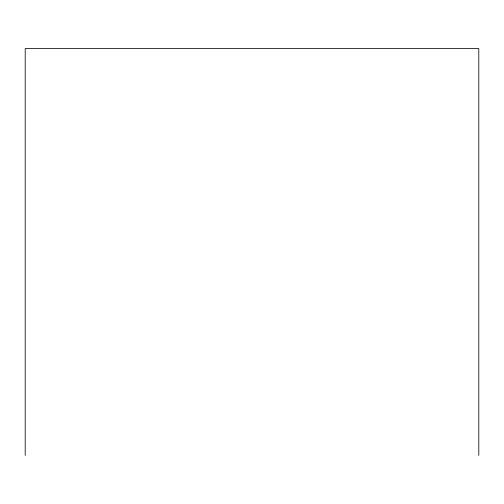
<?xml version="1.0" encoding="UTF-8"?>
<svg xmlns="http://www.w3.org/2000/svg" width="504" height="504" viewBox="0 0 504 504"><rect width="100%" height="100%" fill="white"/><g stroke="black" fill="none" stroke-linecap="round" stroke-linejoin="round"><path stroke-width="0.76" d="M478.8 455.402L478.8 48.598L25.2 48.598L25.2 455.402"/></g></svg>
